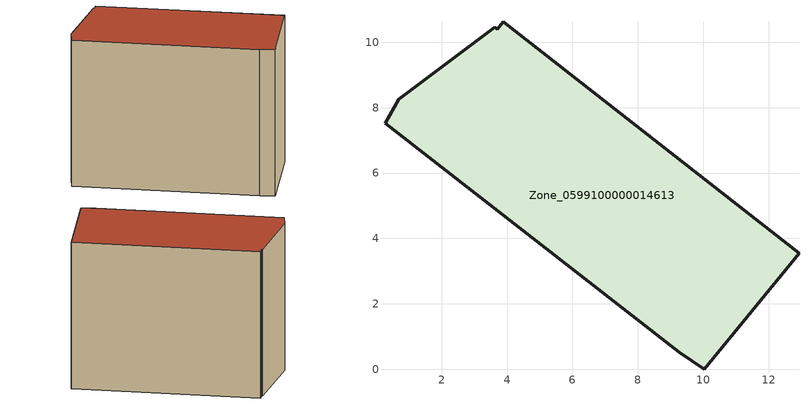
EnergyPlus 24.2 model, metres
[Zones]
Zone_0599100000014613
 floor ground (C_G): 0.28,7.53 0.68,8.26 3.63,10.46 3.69,10.4 3.88,10.63 12.93,3.55 10.03,0 9.26,0.52 z0
 wall outside (C_F): 10.03,0 12.93,3.55 3.88,10.63 3.69,10.4 3.63,10.46 0.68,8.26 0.28,7.53 9.26,0.52 10.03,0 z0:9.9
 roof outside (C_R): 0.68,8.26 0.28,7.53 9.26,0.52 10.03,0 12.93,3.55 3.88,10.63 3.69,10.4 3.63,10.46 z9.9
[BUILDING]
Pand.0599100000014613: North Axis=0; Terrain=City; Loads Convergence Tolerance Value=0.04; Temperature Convergence Tolerance Value=0.4; Solar Distribution=FullExterior; Maximum Number of Warmup Days=25; Minimum Number of Warmup Days=1
[Site:Location]
Rotterdam.The.Hague.AP_ZH_NLD Design_Conditions: Latitude=51.96; Longitude=4.45; Time Zone=1; Elevation=-4.5
[SITE:GROUNDTEMPERATURE:BUILDINGSURFACE]
18, 18, 18, 18, 18, 18, 18, 18, 18, 18, 18, 18
[MATERIAL] Thermal Absorptance=0.9; Solar Absorptance=0.7; Visible Absorptance=0.7
Name | Roughness | Thickness | Conductivity | Density | Specific Heat
G.TI.1946 | MediumSmooth | 0.15 | 1 | 540 | 1210
F.TI.1946 | Rough | 0.3 | 0.857143 | 1920 | 840
R.TI.1946 | MediumRough | 0.2 | 0.1 | 1500 | 1000
[CONSTRUCTION]
C_G: G.TI.1946
C_F: F.TI.1946
C_R: R.TI.1946
[ZONE]
Zone_0599100000014613: Type=1; Multiplier=1; Ceiling Height=Autocalculate; Volume=Autocalculate; Floor Area=autocalculate; Part of Total Floor Area=Yes
[ZONEINFILTRATION:DESIGNFLOWRATE]
Infil_Zone_0599100000014613: Zone or ZoneList or Space or SpaceList=Zone_0599100000014613; Schedule=AlwaysOn; Design Flow Rate Calculation Method=Flow/Area; Flow Rate per Floor Area=0.003; Constant Term Coefficient=1; Temperature Term Coefficient=0; Velocity Term Coefficient=0; Velocity Squared Term Coefficient=0
[HVACTEMPLATE:ZONE:IDEALLOADSAIRSYSTEM]
Zone_0599100000014613: Maximum Heating Supply Air Temperature=50; Minimum Cooling Supply Air Temperature=13; Maximum Heating Supply Air Humidity Ratio=0.0156; Minimum Cooling Supply Air Humidity Ratio=0.0077; Heating Limit=NoLimit; Cooling Limit=NoLimit; Dehumidification Control Type=ConstantSensibleHeatRatio; Cooling Sensible Heat Ratio=0.7; Dehumidification Setpoint=60; Humidification Control Type=None; Humidification Setpoint=30; Outdoor Air Method=None; Outdoor Air Flow Rate per Person=0.00944; Outdoor Air Flow Rate per Zone Floor Area=0; Outdoor Air Flow Rate per Zone=0; Demand Controlled Ventilation Type=None; Outdoor Air Economizer Type=NoEconomizer; Heat Recovery Type=None; Sensible Heat Recovery Effectiveness=0.7; Latent Heat Recovery Effectiveness=0.65
[ZONECONTROL:THERMOSTAT]
ThermostatControl_Zone_0599100000014613: Zone or ZoneList=Zone_0599100000014613; Control Type Schedule=DualSetpointControlType; Control 1=Thermostat_Zone_0599100000014613; Temperature Difference Between Cutout And Setpoint=0
[THERMOSTATSETPOINT:DUALSETPOINT]
Thermostat_Zone_0599100000014613: Heating Setpoint Temperature Schedule=HeatingSetpoint_Zone_0599100000014613; Cooling Setpoint Temperature Schedule=CoolingSetpoint_Zone_0599100000014613
[SCHEDULE:COMPACT]
HeatingSetpoint_Zone_0599100000014613: Through: 12/31, For: AllDays, Until: 24:00, 21
CoolingSetpoint_Zone_0599100000014613: Through: 12/31, For: AllDays, Until: 24:00, 24
DualSetpointControlType: Through: 12/31, For: AllDays, Until: 24:00, 4
AlwaysOn: Through: 12/31, For: AllDays, Until: 24:00, 1
